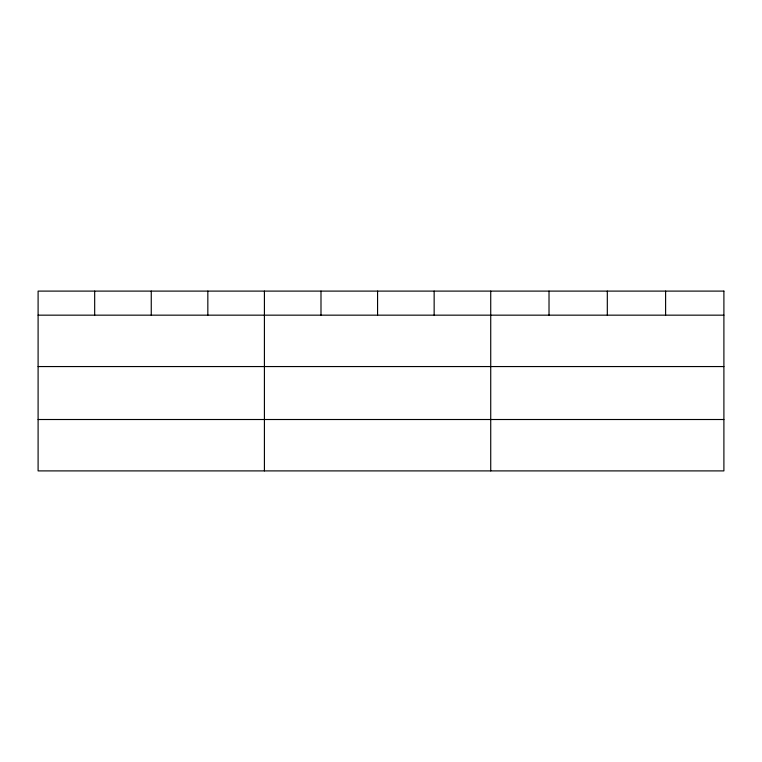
<?xml version="1.0" encoding="UTF-8"?>
<svg xmlns="http://www.w3.org/2000/svg" width="762" height="762" viewBox="0 0 762 762"><rect width="100%" height="100%" fill="white"/><g stroke="black" fill="none" stroke-linecap="round" stroke-linejoin="round"><path stroke-width="1.14" d="M38.1 315.163L723.9 315.163M38.1 366.56L723.9 366.56M38.1 419.51L723.9 419.51M665.607 291.103L665.607 315.163M607.314 291.103L607.314 315.163M549.021 291.103L549.021 315.163M490.728 291.103L490.728 470.897M434.149 291.103L434.149 315.163M377.571 291.103L377.571 315.163M320.993 291.103L320.993 315.163M264.414 291.103L264.414 470.897M207.835 291.103L207.835 315.163M151.257 291.103L151.257 315.163M94.678 291.103L94.678 315.163M723.9 291.103L38.1 291.103L38.1 470.897L723.9 470.897L723.9 291.103"/></g></svg>
